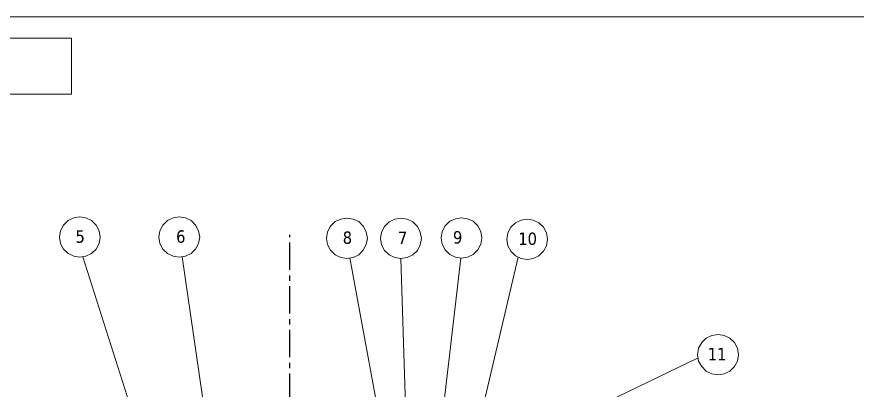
# Model space of a CAD drawing. Header units: millimetres. Extents: x 139713 to 150984, y -162976 to -156169.
# Drawn here: x 141015 to 143554, y -157299 to -156169 of the extents above; entities that cross this region are included whole.
import ezdxf

# ---------------------------------------------------------------- set-up
doc = ezdxf.new("R2010")
doc.units = ezdxf.units.MM
doc.header["$LTSCALE"] = 13
doc.linetypes.add('CENTERX2', pattern=[101.6, 63.5, -12.7, 12.7, -12.7])
doc.layers.add('1', color=4, linetype='Continuous')
doc.layers.add('2细实线', color=3, linetype='Continuous', lineweight=20)
doc.layers.add('铁心', color=3, linetype='Continuous', lineweight=0)
doc.styles.add('Tahoma$001', font='tahoma.ttf', dxfattribs={"height": 2.159784})

msp = doc.modelspace()

# ---------------------------------------------------------------- linework, layer by layer
at = {"layer": '1', "color": 1, "linetype": 'CENTERX2', "lineweight": -3, "ltscale": 0.1}
msp.add_line((141839.938, -159180.184), (141839.938, -156828.595), dxfattribs=at)
at = {"layer": '2细实线', "color": 3}
msp.add_line((149556.268, -156169.466), (139713.035, -156169.466), dxfattribs=at)
at = {"layer": '2细实线'}
msp.add_lwpolyline([(139862.833, -156234.052), (141180.865, -156234.052), (141180.865, -156403.685), (139862.833, -156403.685)], close=True, dxfattribs=at)
at = {"layer": '铁心'}
for points in [[(141267.419, -156836.241), (141264.105, -156816.363), (141255.07, -156799.195), (141241.215, -156785.34), (141224.048, -156777.811), (141205.675, -156774.498), (141187.001, -156777.811), (141170.135, -156785.34), (141156.28, -156799.195), (141146.943, -156816.363), (141143.932, -156836.241), (141146.943, -156854.915), (141156.28, -156871.781), (141170.135, -156885.636), (141187.001, -156893.467), (141205.675, -156896.479), (141224.048, -156893.467), (141241.215, -156885.636), (141255.07, -156871.781), (141264.105, -156854.915)], [(141567.849, -156836.241), (141564.536, -156816.363), (141555.5, -156799.195), (141541.646, -156785.34), (141524.478, -156777.811), (141506.105, -156774.498), (141487.432, -156777.811), (141470.565, -156785.34), (141456.711, -156799.195), (141447.374, -156816.363), (141444.362, -156836.241), (141447.374, -156854.915), (141456.711, -156871.781), (141470.565, -156885.636), (141487.432, -156893.467), (141506.105, -156896.479), (141524.478, -156893.467), (141541.646, -156885.636), (141555.5, -156871.781), (141564.536, -156854.915)], [(141567.849, -156836.241), (141564.536, -156816.363), (141555.5, -156799.195), (141541.646, -156785.34), (141524.478, -156777.811), (141506.105, -156774.498), (141487.432, -156777.811), (141470.565, -156785.34), (141456.711, -156799.195), (141447.374, -156816.363), (141444.362, -156836.241), (141447.374, -156854.915), (141456.711, -156871.781), (141470.565, -156885.636), (141487.432, -156893.467), (141506.105, -156896.479), (141524.478, -156893.467), (141541.646, -156885.636), (141555.5, -156871.781), (141564.536, -156854.915)], [(142074.447, -156839.675), (142071.134, -156819.797), (142062.098, -156802.629), (142048.244, -156788.775), (142031.076, -156781.245), (142012.704, -156777.932), (141994.03, -156781.245), (141977.164, -156788.775), (141963.309, -156802.629), (141953.972, -156819.797), (141950.96, -156839.675), (141953.972, -156858.349), (141963.309, -156875.216), (141977.164, -156889.07), (141994.03, -156896.901), (142012.704, -156899.913), (142031.076, -156896.901), (142048.244, -156889.07), (142062.098, -156875.216), (142071.134, -156858.349)], [(142237.714, -156840.226), (142234.401, -156820.348), (142225.365, -156803.18), (142211.511, -156789.326), (142194.343, -156781.796), (142175.97, -156778.483), (142157.297, -156781.796), (142140.43, -156789.326), (142126.576, -156803.18), (142117.239, -156820.348), (142114.227, -156840.226), (142117.239, -156858.9), (142126.576, -156875.767), (142140.43, -156889.621), (142157.297, -156897.452), (142175.97, -156900.464), (142194.343, -156897.452), (142211.511, -156889.621), (142225.365, -156875.767), (142234.401, -156858.9)], [(142420.578, -156838.686), (142417.265, -156818.807), (142408.229, -156801.64), (142394.375, -156787.785), (142377.207, -156780.255), (142358.834, -156776.942), (142340.161, -156780.255), (142323.294, -156787.785), (142309.44, -156801.64), (142300.103, -156818.807), (142297.091, -156838.686), (142300.103, -156857.359), (142309.44, -156874.226), (142323.294, -156888.08), (142340.161, -156895.911), (142358.834, -156898.923), (142377.207, -156895.911), (142394.375, -156888.08), (142408.229, -156874.226), (142417.265, -156857.359)], [(142619.058, -156842.942), (142615.745, -156823.063), (142606.709, -156805.896), (142592.854, -156792.041), (142575.687, -156784.511), (142557.314, -156781.198), (142538.64, -156784.511), (142521.774, -156792.041), (142507.919, -156805.896), (142498.583, -156823.063), (142495.571, -156842.942), (142498.583, -156861.615), (142507.919, -156878.482), (142521.774, -156892.337), (142538.64, -156900.167), (142557.314, -156903.179), (142575.687, -156900.167), (142592.854, -156892.337), (142606.709, -156878.482), (142615.745, -156861.615)], [(143195.755, -157191.722), (143192.442, -157171.844), (143183.407, -157154.676), (143169.552, -157140.822), (143152.384, -157133.292), (143134.012, -157129.979), (143115.338, -157133.292), (143098.472, -157140.822), (143084.617, -157154.676), (143075.28, -157171.844), (143072.269, -157191.722), (143075.28, -157210.396), (143084.617, -157227.262), (143098.472, -157241.117), (143115.338, -157248.948), (143134.012, -157251.96), (143152.384, -157248.948), (143169.552, -157241.117), (143183.407, -157227.262), (143192.442, -157210.396)]]:
    msp.add_lwpolyline(points, close=True, dxfattribs=at)
for points in [[(141468.044, -157693.952), (141214.861, -156894.973), (141214.861, -156894.973)], [(141618.044, -157609.671), (141515.292, -156894.973), (141515.292, -156894.973)], [(141618.044, -157609.671), (141515.292, -156894.973), (141515.292, -156894.973)], [(142138.951, -157539.684), (142021.89, -156898.407), (142021.89, -156898.407)], [(142202.669, -157757.505), (142175.97, -156900.464), (142175.97, -156900.464)], [(142281.908, -157539.684), (142356.834, -156898.923), (142356.834, -156898.923)], [(142378.974, -157539.684), (142530.207, -156896.252), (142530.207, -156896.252)], [(142200.664, -157623.426), (143073.774, -157201.059), (143073.774, -157201.059)]]:
    msp.add_lwpolyline(points, dxfattribs=at)

# ---------------------------------------------------------------- texts
at = {"layer": '铁心', "style": 'Tahoma$001'}
for s, height, p in [('5', 37.589, (141192.629, -156852.663)), ('6', 37.589, (141496.525, -156852.663)), ('8', 37.589, (141999.939, -156856.097)), ('7', 37.589, (142166.744, -156856.648)), ('9', 37.589, (142333.05, -156855.108)), ('10', 37.5893, (142530.359, -156859.364)), ('11', 37.5893, (143102.97, -157208.144))]:
    msp.add_text(s, height=height, dxfattribs=at).set_placement(p)

doc.saveas('drawing.dxf')
